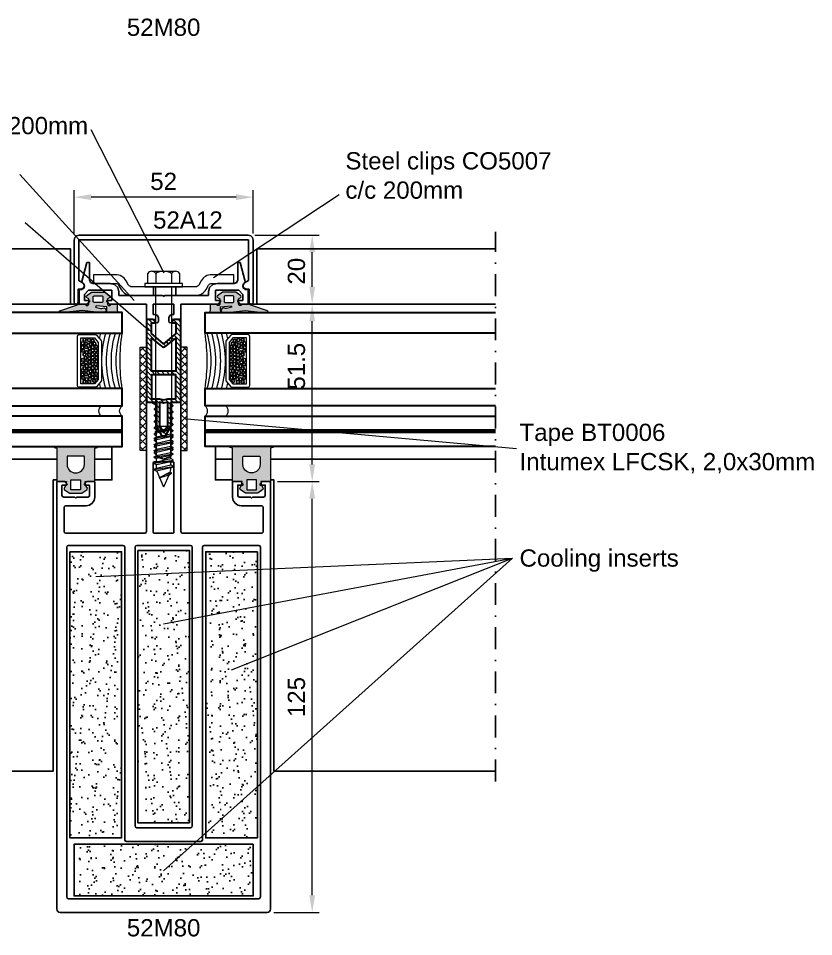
# Model space of a CAD drawing. Header units: millimetres. Extents: x 22319 to 27873, y 35287 to 39437.
# Drawn here: x 22523.6 to 22754.3, y 38827.7 to 39094 of the extents above; entities that cross this region are included whole.
import ezdxf
from ezdxf.enums import TextEntityAlignment as Align

# ---------------------------------------------------------------- set-up
doc = ezdxf.new("R2010")
doc.units = ezdxf.units.MM
doc.header["$LTSCALE"] = 0.5
for name, pattern in [('ACDINTGB', [9, 4, -1, 1, -1, 1, -1]), ('AM_DIN_F_W050', [6.25, 4.75, -1.5]), ('DASHDOT', [25.4, 12.7, -6.35, 0, -6.35])]:
    doc.linetypes.add(name, pattern=pattern)
for name, color, linetype in [('10', 2, 'Continuous'), ('PROFILE_PO', 2, 'Continuous'), ('S_GASKET_HATCH', 252, 'Continuous')]:
    doc.layers.add(name, color=color, linetype=linetype)
for name, color, linetype, lineweight in [('AM_0', 7, 'Continuous', 30), ('AM_1', 14, 'Continuous', 30), ('AM_3', 6, 'AM_DIN_F_W050', 25), ('AM_4', 3, 'Continuous', 25), ('AM_5', 3, 'Continuous', 18), ('AM_6', 2, 'Continuous', 20), ('AM_7', 4, 'DASHDOT', 25), ('AM_8', 1, 'Continuous', 25), ('GASKET', 1, 'Continuous', 20), ('PROFILE_X2', 2, 'ACDINTGB', 9), ('S_ACCESSORY', 7, 'Continuous', 9), ('S_GASKET', 7, 'Continuous', 9), ('S_SILICON', 7, 'Continuous', 9)]:
    doc.layers.add(name, color=color, linetype=linetype, lineweight=lineweight)
doc.styles.add('Border', font='ARIAL.TTF')
doc.styles.get("Standard").update_dxf_attribs({"font": 'ARIAL.TTF'})
doc.dimstyles.new('SBS_DIN$0', dxfattribs={"dimscale": 2, "dimtxt": 2.5, "dimasz": 2.5, "dimexe": 1, "dimexo": 1, "dimgap": 1, "dimtad": 1, "dimrnd": 0.5, "dimdsep": 46, "dimtxsty": 'Standard', "dimcen": 0, "dimclrd": 256, "dimclre": 256, "dimclrt": 2, "dimadec": 0, "dimazin": 2, "dimtp": 0.1, "dimtm": 0.1, "dimtfac": 0.71, "dimtofl": 0, "dimtmove": 0, "dimatfit": 3, "dimfxl": 0, "dimlwd": -1, "dimlwe": -1, "dimarcsym": 0})
pattern_1 = [(307.5, (-885.1022039818417, -1277.689450924772), (4.894132373293424, 0.1600031295984037), [0, -3.860799999999998, 0, -4.317999999999995, 0, -4.127499999999995]), (277.5, (-885.1022039818417, -1277.689450924772), (7.168251005683542, -4.495232831380028), [0, -2.0828, 0, -3.4798, 0, -1.3335]), (237.5, (-885.1022039818417, -1274.565250924774), (0.01437184678545546, -7.90992370241458), [0, -1.27, 0, -4.572, 0, -5.969]), (227.5, (-885.1022039818417, -1274.565250924774), (2.229293232572161, -7.635564524722972), [0, -0.6349999999999993, 0, -2.997199999999997, 0, -3.428999999999998])]

# ---------------------------------------------------------------- blocks, each defined once
blk = doc.blocks.new('52M80')
for p, q in [((-8.295000000001892, -84.90000000000146), (-8.295000000001892, -4)), ((-7.795000000001892, -3.5), (7.805000000000291, -3.5)), ((8.305000000000291, -4), (8.305000000000291, -84.90000000000146)), ((7.805000000000291, -85.40000000000146), (-7.795000000001892, -85.40000000000146))]:
    blk.add_line(p, q)
for points in [[(-2.099999999998545, 23.66068722057389), (-2.099999999998545, 24.67952364800294), (-2.597568437347945, 24.96679491924442, -0.655628729096261), (-2.556042778294795, 25.33126095119223), (-2.099999999998545, 25.47068722057884), (-2.099999999998545, 26.48952364800061), (-2.597568437344307, 26.77679491924209, -0.6556287291027632), (-2.556042778294795, 27.14126095119718), (-2.099999999998545, 27.28068722057651), (-2.099999999998545, 28.29952364799829), (-2.597568437347945, 28.58679491924704, -0.655628729096261), (-2.556042778294795, 28.95126095119485), (-2.099999999998545, 29.09068722057418), (-2.099999999998545, 30.10952364800323), (-2.597568437347945, 30.39679491924471, -0.655628729096261), (-2.556042778294795, 30.76126095119253), (-2.099999999998545, 30.90068722057913), (-2.099999999998545, 31.9195236480009), (-2.597568437344307, 32.20679491924238, -0.6556287290989612), (-2.556042778294795, 32.5712609511902), (-2.099999999998545, 32.7106872205768), (-2.099999999998545, 33.72952364799858), (-2.597568437347945, 34.01679491924733, -0.655628729096261), (-2.556042778294795, 34.38126095119515), (-2.099999999998545, 34.52068722057447), (-2.099999999998545, 35.53952364800352), (-2.597568437347945, 35.826794919245, -0.655628729096261), (-2.556042778294795, 36.19126095119282), (-2.099999999998545, 36.33068722057214), (-2.099999999998545, 37.13397459621774), (-3.599999999998545, 38), (-4.799999999999272, 38, 0.4142135623730949), (-5, 37.80000000000291), (-5, 0.5, -0.414213562373095), (-5.5, 0), (-28.40000000000146, 0, -0.414213562373095), (-28.90000000000146, 0.5), (-28.90000000000146, 7.5, -0.414213562373095), (-28.40000000000146, 8), (-22.5, 8, 0.414213562373095), (-20, 10.5), (-20, 14.79999919881811, 0.4142147356762239), (-20.20000080118189, 14.9999991988152), (-22.21716697046213, 14.99999111823854, 0.1989113262788697), (-22.3585875255194, 14.94141247447988), (-22.9414213562377, 14.35857864376158, 0.1989123673796581), (-23, 14.21715728752315), (-23, 14.20000000000437, 0.4142135623730951), (-22.79999999999927, 14), (-21.70000000000073, 14, -0.414213562373095), (-21.5, 13.80000000000291), (-21.5, 11, -0.414213562373095), (-22, 10.5), (-25.20000000000073, 10.5), (-25.5, 10.20000000000437), (-25.79999999999927, 10.5), (-29, 10.5, -0.414213562373095), (-29.5, 11), (-29.5, 13.80000000000291, -0.414213562373095), (-29.29999999999927, 14), (-28.20000000000073, 14.00000000000728, 0.414213562373095), (-28, 14.20000000000437), (-28, 14.21715728752315, 0.1989123673824275), (-28.0585786437623, 14.35857864376158), (-28.64142135623842, 14.94142135624134, 0.1989123673763152), (-28.78284271247321, 15), (-30.79999999999927, 15, 0.4142135623730949), (-31, 14.80000000000291), (-31, -109, 0.4142135623730951), (-30, -110), (30, -110, 0.414213562373095), (31, -109), (31, 15), (28.70000000000073, 15), (28, 14.30000000000291), (28, 14), (29.5, 14), (29.5, 11, -0.414213562373095), (29, 10.5), (25.79999999999927, 10.5), (25.5, 10.20000000000437), (25.20000000000073, 10.5), (22, 10.5, -0.414213562373095), (21.5, 11), (21.5, 14), (23, 14), (23, 14.30000000000291), (22.29999999999927, 15), (20, 15), (20, 10.5, 0.4142135623730951), (22.5, 8), (28.40000000000146, 8, -0.414213562373095), (28.90000000000146, 7.5), (28.90000000000146, 0.5, -0.414213562373095), (28.40000000000146, 0), (5.5, 0, -0.414213562373095), (5, 0.5), (5, 37.80000000000291, 0.414213562373095), (4.799999999999272, 38), (2.599999999998545, 38, 0.414213562373095), (2.099999999998545, 37.5), (2.099999999998545, 37.33068722057214), (2.556042778294795, 37.19126095119282, -0.655628729096261), (2.597568437347945, 36.826794919245), (2.099999999998545, 36.53952364800352), (2.099999999998545, 35.52068722057447), (2.556042778294795, 35.38126095119515, -0.655628729096261), (2.597568437347945, 35.01679491924733), (2.099999999998545, 34.72952364799858), (2.099999999998545, 33.7106872205768), (2.556042778294795, 33.5712609511902, -0.6556287290989614), (2.597568437344307, 33.20679491924238), (2.099999999998545, 32.9195236480009), (2.099999999998545, 31.90068722057913), (2.556042778294795, 31.76126095119253, -0.655628729096261), (2.597568437347945, 31.39679491924471), (2.099999999998545, 31.10952364800323), (2.099999999998545, 30.09068722057418), (2.556042778294795, 29.95126095119485, -0.6556287290962612), (2.597568437347945, 29.58679491924704), (2.099999999998545, 29.29952364799829), (2.099999999998545, 28.28068722057651), (2.556042778294795, 28.14126095118991, -0.6556287290989614), (2.597568437344307, 27.77679491924209), (2.099999999998545, 27.48952364800061), (2.099999999998545, 26.47068722057884), (2.556042778294795, 26.33126095119223, -0.655628729096261), (2.597568437347945, 25.96679491924442), (2.099999999998545, 25.67952364800294), (2.099999999998545, 24.66068722057389), (2.556042778294795, 24.52126095119456, -0.655628729096261), (2.597568437347945, 24.15679491924675), (2.099999999998545, 23.86952364799799), (2.099999999998545, 22.47439975342422, -0.315298788879363), (1.902606042996922, 22.19249196718738), (0, 21.5), (-1.902606042996922, 22.19249196718738, -0.315298788879363), (-2.099999999998545, 22.47439975342422), (-2.099999999998545, 22.86952364799799), (-2.597568437347945, 23.15679491924675, -0.655628729096261), (-2.556042778294795, 23.52126095119456)], [(-3, 20.40000000000146, -0.414213562373088), (-2.700000000000728, 20.70000000000437), (2.700000000000728, 20.70000000000437, -0.414213562373095), (3, 20.40000000000146), (3, 0.3000000000029104, -0.4142135623730813), (2.700000000000728, 0), (-2.700000000000728, 0, -0.414213562373095), (-3, 0.3000000000029104)], [(27.59999999999854, -106), (-27.59999999999854, -106, -0.414213562373095), (-28.09999999999854, -105.5), (-28.09999999999854, -4, -0.414213562373095), (-27.59999999999854, -3.5), (-11.79500000000189, -3.5, -0.414213562373095), (-11.29500000000189, -4), (-11.29500000000189, -88.90000000000146, 0.4142135623730951), (-10.79500000000189, -89.40000000000146), (10.80500000000029, -89.40000000000146, 0.414213562373095), (11.30500000000029, -88.90000000000146), (11.30500000000029, -4, -0.414213562373095), (11.80500000000029, -3.5), (27.59999999999854, -3.5, -0.414213562373095), (28.09999999999854, -4), (28.09999999999854, -105.5, -0.4142135623730284)]]:
    blk.add_lwpolyline(points, format="xyb", close=True)
for centre, radius, start, end in [((-7.795000000001892, -4), 0.4999999999999999, 90, 180), ((7.805000000000291, -4), 0.5, 0, 90), ((-7.795000000001892, -84.90000000000146), 0.4999999999999999, 180, 270), ((7.805000000000291, -84.90000000000146), 0.4999999999999999, 270, 0)]:
    blk.add_arc(centre, radius, start, end)
blk = doc.blocks.new('52M80_F')
at = {"layer": 'AM_8'}
h = blk.add_hatch(dxfattribs=at)
h.set_pattern_fill('AR-SAND', color=256, scale=0.1, angle=270, style=0)
h.set_pattern_definition(pattern_1)
h.paths.add_polyline_path([(-7.5, -4.94999999999709), (-7.5, -83.94999999999709), (7.5, -83.94999999999709), (7.5, -4.94999999999709)])
h = blk.add_hatch(dxfattribs=at)
h.set_pattern_fill('AR-SAND', color=256, scale=0.1, angle=270, style=0)
h.set_pattern_definition([(232.5, (885.1022039818417, -1277.539450924771), (-4.894132373293424, 0.1600031295984037), [0, -3.860799999999997, 0, -4.317999999999993, 0, -4.127499999999993]), (262.5, (885.1022039818417, -1277.539450924771), (-7.168251005683542, -4.495232831380028), [0, -2.0828, 0, -3.4798, 0, -1.3335]), (302.5, (885.1022039818417, -1274.415250924772), (-0.01437184678545546, -7.90992370241458), [0, -1.27, 0, -4.572, 0, -5.969]), (312.5, (885.1022039818417, -1274.415250924772), (-2.229293232572161, -7.635564524722972), [0, -0.6349999999999991, 0, -2.997199999999996, 0, -3.428999999999997])])
h.paths.add_polyline_path([(-27.20249999999942, -5.349999999998545), (-27.20249999999942, -88.34999999999854), (-12.20249999999942, -88.34999999999854), (-12.20249999999942, -5.349999999998545)])
h = blk.add_hatch(dxfattribs=at)
h.set_pattern_fill('AR-SAND', color=256, scale=0.1, angle=270, style=0)
h.set_pattern_definition([(307.5, (-885.1022039818417, -1277.539450924771), (4.894132373293424, 0.1600031295984037), [0, -3.860799999999997, 0, -4.317999999999993, 0, -4.127499999999993]), (277.5, (-885.1022039818417, -1277.539450924771), (7.168251005683542, -4.495232831380028), [0, -2.0828, 0, -3.4798, 0, -1.3335]), (237.5, (-885.1022039818417, -1274.415250924772), (0.01437184678545546, -7.90992370241458), [0, -1.27, 0, -4.572, 0, -5.969]), (227.5, (-885.1022039818417, -1274.415250924772), (2.229293232572161, -7.635564524722972), [0, -0.6349999999999991, 0, -2.997199999999996, 0, -3.428999999999997])])
h.paths.add_polyline_path([(27.20249999999942, -5.349999999998545), (27.20249999999942, -88.34999999999854), (12.20249999999942, -88.34999999999854), (12.20249999999942, -5.349999999998545)])
h = blk.add_hatch(dxfattribs=at)
h.set_pattern_fill('AR-SAND', color=256, scale=0.1, angle=270, style=0)
h.set_pattern_definition(pattern_1)
h.paths.add_polyline_path([(26.00249999999869, -90.19999999999709), (-26.00249999999869, -90.19999999999709), (-26.00249999999869, -105.1999999999971), (26.00249999999869, -105.1999999999971)])
at = {"layer": 'AM_4'}
for points in [[(-7.5, -4.94999999999709), (-7.5, -83.94999999999709), (7.5, -83.94999999999709), (7.5, -4.94999999999709)], [(-27.20249999999942, -5.349999999998545), (-27.20249999999942, -88.34999999999854), (-12.20249999999942, -88.34999999999854), (-12.20249999999942, -5.349999999998545)], [(27.20249999999942, -5.349999999998545), (27.20249999999942, -88.34999999999854), (12.20249999999942, -88.34999999999854), (12.20249999999942, -5.349999999998545)], [(26.00249999999869, -90.19999999999709), (-26.00249999999869, -90.19999999999709), (-26.00249999999869, -105.1999999999971), (26.00249999999869, -105.1999999999971)]]:
    blk.add_lwpolyline(points, close=True, dxfattribs=at)
blk.add_blockref('52M80', (0, 0))
blk = doc.blocks.new('*D429')
at = {"layer": 'AM_5'}
for p, q in [((22598.76015052533, 38959.67763338985), (22610.85563683604, 38959.67763338985)), ((22608.85563683604, 38839.67763338985), (22608.85563683604, 38954.67763338985)), ((22597.76015052533, 38834.67763338985), (22610.85563683604, 38834.67763338985))]:
    blk.add_line(p, q, dxfattribs=at)
for points in [[(22608.0223035027, 38954.67763338985), (22609.68897016937, 38954.67763338985), (22608.85563683604, 38959.67763338985)], [(22608.0223035027, 38839.67763338985), (22609.68897016937, 38839.67763338985), (22608.85563683604, 38834.67763338985)]]:
    blk.add_solid(points, dxfattribs=at)
at = {"layer": 'Defpoints', "color": 0}
for p in [(22596.76015052533, 38959.67763338985), (22608.85563683604, 38959.67763338985), (22595.76015052533, 38834.67763338985)]:
    blk.add_point(p, dxfattribs=at)
at = {"layer": 'AM_5', "color": 2, "insert": (22604.30277189743, 38897.17763338985), "char_height": 5, "attachment_point": 5, "rotation": 90}
blk.add_mtext('125', dxfattribs=at)
blk = doc.blocks.new('*D430')
at = {"layer": 'AM_5'}
for p, q in [((22539.76015652533, 39031.67766607388), (22539.76015652533, 39044.17619404028)), ((22591.76015652533, 39031.67766607388), (22591.76015652533, 39044.17619404028)), ((22586.76015652533, 39042.17619404028), (22544.76015652533, 39042.17619404028))]:
    blk.add_line(p, q, dxfattribs=at)
for points in [[(22544.76015652533, 39043.00952737362), (22544.76015652533, 39041.34286070694), (22539.76015652533, 39042.17619404028)], [(22586.76015652533, 39043.00952737362), (22586.76015652533, 39041.34286070694), (22591.76015652533, 39042.17619404028)]]:
    blk.add_solid(points, dxfattribs=at)
at = {"layer": 'Defpoints', "color": 0}
for p in [(22539.76015652533, 39042.17619404028), (22539.76015652533, 39029.67766607388), (22591.76015652533, 39029.67766607388)]:
    blk.add_point(p, dxfattribs=at)
at = {"layer": 'AM_5', "color": 2, "insert": (22565.76015652533, 39046.72905897889), "char_height": 5, "attachment_point": 5}
blk.add_mtext('52', dxfattribs=at)
blk = doc.blocks.new('*D431')
at = {"layer": 'AM_5'}
for p, q in [((22592.26015652533, 39031.17766607388), (22610.85563683604, 39031.17766607388)), ((22608.85563683604, 39016.17766607388), (22608.85563683604, 39026.17766607388)), ((22593.26015652533, 39011.17766607388), (22610.85563683604, 39011.17766607388))]:
    blk.add_line(p, q, dxfattribs=at)
for points in [[(22608.02230350271, 39026.17766607388), (22609.68897016937, 39026.17766607388), (22608.85563683604, 39031.17766607388)], [(22608.02230350271, 39016.17766607388), (22609.68897016937, 39016.17766607388), (22608.85563683604, 39011.17766607388)]]:
    blk.add_solid(points, dxfattribs=at)
at = {"layer": 'Defpoints', "color": 0}
for p in [(22590.26015652533, 39031.17766607388), (22608.85563683604, 39031.17766607388), (22591.26015652533, 39011.17766607388)]:
    blk.add_point(p, dxfattribs=at)
at = {"layer": 'AM_5', "color": 2, "insert": (22604.30277189743, 39020.69837198837), "char_height": 5, "attachment_point": 5, "rotation": 90}
blk.add_mtext('20', dxfattribs=at)
blk = doc.blocks.new('pv002')
at = {"layer": 'AM_8'}
h = blk.add_hatch(dxfattribs=at)
h.set_pattern_fill('USER', color=256, angle=45, pattern_type=0)
h.set_pattern_definition([(45, (-1649.052311359614, -464.2889585145235), (-0.7071067811865475, 0.7071067811865476), [])])
edge = h.paths.add_edge_path()
edge.add_line((0, 0), (-2.899999999999636, 0))
edge.add_line((-2.899999999999636, 3.550000000000182), (-2.899999999999636, 0))
edge.add_line((-2.700000000000728, 3.603589838486187), (-2.900000000001455, 3.550000000000182))
edge.add_line((-2.700000000000728, 3.603589838486187), (-2.700000000000728, 3.996410161513722))
edge.add_line((-2.700000000000728, 3.996410161513722), (-2.900000000001455, 4.050000000000182))
edge.add_line((-2.899999999999636, 5.349999999999909), (-2.899999999999636, 4.049999999999727))
edge.add_line((-2.700000000000728, 5.403589838486369), (-2.900000000001455, 5.349999999999909))
edge.add_line((-2.700000000000728, 5.403589838486369), (-2.700000000000728, 5.796410161513904))
edge.add_line((-2.899999999999636, 5.849999999999909), (-2.699999999998909, 5.79641016151345))
edge.add_line((-2.899999999999636, 5.849999999999909), (-2.899999999999636, 7.062741470229412))
edge.add_line((-4.393782217350235, 9.650048166123725), (-2.899999999999636, 7.062741470228957))
edge.add_arc((-5, 9.300048166123815), 0.7000000000000146, 390.000000000001, 450)
edge.add_arc((-5, 9.300048166123815), 0.7000000000000135, 450, 509.999999999997)
edge.add_line((-7.100000000000364, 7.062741470228957), (-5.606217782649765, 9.650048166123725))
edge.add_line((-7.100000000000364, 5.849999999999909), (-7.100000000000364, 7.062741470228957))
edge.add_line((-7.299999999999272, 5.79641016151345), (-7.099999999998545, 5.849999999999909))
edge.add_line((-7.299999999999272, 5.79641016151345), (-7.299999999999272, 5.403589838485914))
edge.add_line((-7.100000000000364, 5.349999999999909), (-7.299999999999272, 5.403589838486369))
edge.add_line((-7.100000000000364, 4.050000000000182), (-7.100000000000364, 5.349999999999909))
edge.add_line((-7.299999999999272, 3.996410161513722), (-7.099999999998545, 4.050000000000182))
edge.add_line((-7.299999999999272, 3.996410161513722), (-7.299999999999272, 3.603589838486187))
edge.add_line((-7.100000000000364, 3.550000000000182), (-7.299999999999272, 3.603589838486187))
edge.add_line((-7.100000000000364, 3.550000000000182), (-7.100000000000364, 0))
edge.add_line((-10, 0), (-7.100000000000364, 0))
edge.add_line((-10, 0), (-10, -24))
edge.add_line((-10, -24), (-8.075735931288364, -24))
edge.add_line((-8.075735931288364, -24), (-7.587867965645273, -23.512132034356))
edge.add_arc((-7.799999999999272, -23.30000000000018), 0.2999999999999711, 314.999999999958, 356.718851247591)
edge.add_arc((-7.799999999999272, -23.30000000000018), 0.3000000000001083, 356.718851247591, 450)
edge.add_line((-8.5, -23), (-7.799999999999272, -23))
edge.add_line((-8.5, -19.93684870912102), (-8.5, -23.00000000000045))
edge.add_line((-8.5, -19.93684870912102), (-5, -17.00000000000045))
edge.add_line((-5, -17), (-1.5, -19.93684870912011))
edge.add_line((-1.5, -19.93684870912057), (-1.5, -23.00000000000045))
edge.add_line((-2.200000000000728, -23), (-1.5, -23))
edge.add_arc((-2.200000000000728, -23.30000000000018), 0.2999999999999012, 450, 536.147953645932)
edge.add_arc((-2.200000000000728, -23.30000000000018), 0.3000000000000871, 536.147953645932, 585.0000000000271)
edge.add_line((-2.412132034356546, -23.512132034356), (-2.024264068712, -24))
edge.add_line((-2.024264068712, -24), (0, -24))
edge.add_line((0, 0), (0, -24))
edge = h.paths.add_edge_path(flags=16)
edge.add_arc((-5, -17), 0.9999999999999966, 410.000000000002, 489.9999999999891)
edge.add_line((-8.5, -18.63144141978864), (-5.642787609685911, -16.23395555688103))
edge.add_line((-8.5, -9), (-8.5, -18.63144141978819))
edge.add_line((-1.5, -9), (-8.5, -9))
edge.add_line((-1.5, -9), (-1.5, -18.63144141978819))
edge.add_line((-4.357212390314089, -16.23395555688103), (-1.5, -18.63144141978819))
edge.add_arc((-5, 8.500048166123634), 0.2000000000001071, 389.99999999998, 509.999999999987)
edge.add_line((-6.200000000000728, 6.821587197041026), (-5.173205080758635, 8.600048166123543))
edge.add_line((-6.200000000000728, 6.821587197041026), (-6.200000000000728, -0.06825143763126107))
edge.add_line((-6.200000000000728, -0.06825143763126107), (-5, 0.2532875932861316))
edge.add_line((-5, 0.2532875932865863), (-3.799999999999272, -0.06825143763080632))
edge.add_line((-3.799999999999272, 6.821587197041481), (-3.799999999999272, -0.06825143763080632))
edge.add_line((-4.826794919243184, 8.600048166123543), (-3.800000000001091, 6.821587197041481))
edge.add_line((-5, -0.6784609690830621), (-3.799999999999272, -1.000000000000455))
edge.add_line((-3.799999999999272, -1), (-1.5, -1))
edge.add_line((-1.5, -1), (-1.5, -8))
edge.add_line((-1.5, -8), (-8.5, -8))
edge.add_line((-8.5, -1), (-8.5, -8))
edge.add_line((-6.200000000000728, -1), (-8.500000000001819, -1))
edge.add_line((-6.200000000000728, -1), (-5.000000000001819, -0.6784609690826073))
at = {"layer": 'AM_1', "flags": 128}
for points in [[(-2.499322256418964, -23.27984592317898, -0.3946564050717572), (-2.200000000000728, -23), (-1.5, -23), (-1.5, -19.93684870912011), (-5, -17), (-8.5, -19.93684870912148), (-8.5, -23), (-7.799999999999272, -23, -0.4310878545440041), (-7.500491789374792, -23.31717066592455, -0.1840704505669093), (-7.587867965643454, -23.512132034356), (-8.075735931288364, -24), (-10, -24), (-10, 0), (-7.100000000000364, 0), (-7.100000000000364, 3.549999999999727), (-7.299999999999272, 3.603589838485732), (-7.299999999999272, 3.996410161513722), (-7.100000000000364, 4.049999999999727), (-7.100000000000364, 5.349999999999909), (-7.299999999999272, 5.403589838485914), (-7.299999999999272, 5.796410161513904), (-7.100000000000364, 5.849999999999909), (-7.100000000000364, 7.062741470228957), (-5.606217782649765, 9.650048166123725, -0.2679491924311086), (-5, 10.00004816612363, -0.267949192431118), (-4.393782217350235, 9.650048166123725), (-2.899999999999636, 7.062741470228957), (-2.899999999999636, 5.849999999999909), (-2.700000000000728, 5.796410161513904), (-2.700000000000728, 5.403589838485914), (-2.899999999999636, 5.349999999999909), (-2.899999999999636, 4.049999999999727), (-2.700000000000728, 3.996410161513722), (-2.700000000000728, 3.603589838485732), (-2.899999999999636, 3.549999999999727), (-2.899999999999636, 0), (0, 0), (0, -24), (-2.024264068712, -24), (-2.412132034356546, -23.512132034356, -0.2164453754112569)], [(-5.173205080756816, 8.600048166123997, -0.5773502691896664), (-4.826794919243184, 8.600048166123997), (-3.799999999999272, 6.821587197041936), (-3.799999999999272, -0.06825143763126107), (-5, 0.2532875932865863), (-6.200000000000728, -0.06825143763126107), (-6.200000000000728, 6.821587197040571)], [(-4.357212390314089, -16.23395555688103), (-1.5, -18.63144141978819), (-1.5, -9), (-8.5, -9), (-8.5, -18.63144141978819), (-5.64278760968773, -16.23395555688103, -0.3639702342661382)]]:
    blk.add_lwpolyline(points, format="xyb", close=True, dxfattribs=at)
blk.add_lwpolyline([(-3.799999999999272, -1), (-1.5, -1), (-1.5, -8), (-8.5, -8), (-8.5, -1), (-6.200000000000728, -1), (-5, -0.6784609690830621)], close=True, dxfattribs=at)
blk = doc.blocks.new('*D432')
at = {"layer": 'AM_5'}
for p, q in [((22592.26015452533, 39011.17764107388), (22610.85563683604, 39011.17764107388)), ((22608.85563683604, 38964.67763338985), (22608.85563683604, 39006.17764107388)), ((22598.76015052533, 38959.67763338985), (22610.85563683604, 38959.67763338985))]:
    blk.add_line(p, q, dxfattribs=at)
for points in [[(22608.02230350271, 39006.17764107388), (22609.68897016937, 39006.17764107388), (22608.85563683604, 39011.17764107388)], [(22608.02230350271, 38964.67763338985), (22609.68897016937, 38964.67763338985), (22608.85563683604, 38959.67763338985)]]:
    blk.add_solid(points, dxfattribs=at)
at = {"layer": 'Defpoints', "color": 0}
for p in [(22590.26015452533, 39011.17764107388), (22608.85563683604, 39011.17764107388), (22596.76015052533, 38959.67763338985)]:
    blk.add_point(p, dxfattribs=at)
at = {"layer": 'AM_5', "color": 2, "insert": (22604.30277189743, 38993.12260556719), "char_height": 5, "attachment_point": 5, "rotation": 90}
blk.add_mtext('51.5', dxfattribs=at)
blk = doc.blocks.new('52P03__63')
at = {"layer": '10', "color": 7, "linetype": 'Continuous'}
for p, q in [((248.7036157277523, 412.9494486412894), (248.3500617277524, 412.8029946412893)), ((249.0571697277524, 412.8029946412893), (248.7036157277523, 412.9494486412894)), ((252.7036157277523, 412.9494486412894), (252.3500617277524, 412.8029946412893)), ((253.0571697277524, 412.8029946412893), (252.7036157277523, 412.9494486412894)), ((248.2036157277523, 411.9494486412894), (245.7036157277523, 411.9494486412894)), ((245.7036157277523, 411.9494486412894), (245.7036157277523, 407.4494486412894)), ((247.7036157277523, 407.4494486412894), (247.7036157277523, 410.4494486412894)), ((247.7036157277523, 410.4494486412894), (248.2036157277523, 410.4494486412894)), ((248.3500617277524, 412.8029946412893), (248.2036157277523, 412.4494486412894)), ((248.2036157277523, 412.4494486412894), (248.2036157277523, 411.9494486412894)), ((248.2036157277523, 410.4494486412894), (248.9107237277524, 410.7423566412894)), ((248.9107237277524, 410.7423566412894), (249.2036157277523, 411.4494486412894)), ((249.2036157277523, 412.4494486412894), (249.0571697277524, 412.8029946412893)), ((249.2036157277523, 411.4494486412894), (249.2036157277523, 412.4494486412894)), ((252.3500617277524, 412.8029946412893), (252.2036157277523, 412.4494486412894)), ((252.2036157277523, 412.4494486412894), (252.2036157277523, 411.4494486412894)), ((252.2036157277523, 411.4494486412894), (252.4965077277524, 410.7423566412894)), ((252.4965077277524, 410.7423566412894), (253.2036157277523, 410.4494486412894)), ((253.2036157277523, 412.4494486412894), (253.0571697277524, 412.8029946412893)), ((253.2036157277523, 411.9494486412894), (253.2036157277523, 412.4494486412894)), ((255.7036157277523, 411.9494486412894), (253.2036157277523, 411.9494486412894)), ((253.2036157277523, 410.4494486412894), (253.7036157277523, 410.4494486412894)), ((253.7036157277523, 410.4494486412894), (253.7036157277523, 407.4494486412894)), ((255.7036157277523, 407.4494486412894), (255.7036157277523, 411.9494486412894)), ((226.2036117277523, 407.4494486412894), (226.2036117277523, 403.2494666412894)), ((228.5036107277523, 407.4494486412894), (226.2036117277523, 407.4494486412894)), ((227.7036117277523, 404.6494606412894), (227.7036117277523, 406.4494486412894)), ((227.7036117277523, 406.4494486412894), (229.2036117277523, 406.4494486412894)), ((229.2036117277523, 406.7494666412894), (228.5036107277523, 407.4494486412894)), ((229.2036117277523, 406.4494486412894), (229.2036117277523, 406.7494666412894)), ((234.9036127277524, 407.4494486412894), (234.2036157277523, 406.7494666412894)), ((234.2036157277523, 406.7494666412894), (234.2036157277523, 406.4494486412894)), ((234.2036157277523, 406.4494486412894), (235.7036157277523, 406.4494486412894)), ((245.7036157277523, 407.4494486412894), (234.9036127277524, 407.4494486412894)), ((235.7036157277523, 406.4494486412894), (235.7036157277523, 403.4494486412894)), ((237.7036157277523, 403.9494486412894), (237.7036157277523, 404.9494486412894)), ((237.7036157277523, 404.9494486412894), (250.4036127277524, 404.9494486412894)), ((253.7036157277523, 407.4494486412894), (247.7036157277523, 407.4494486412894)), ((250.4036127277524, 404.9494486412894), (250.7036157277523, 405.2494666412894)), ((250.7036157277523, 405.2494666412894), (251.0036107277523, 404.9494486412894)), ((251.0036107277523, 404.9494486412894), (263.7036157277524, 404.9494486412894)), ((266.5036107277524, 407.4494486412894), (255.7036157277523, 407.4494486412894)), ((263.7036157277524, 404.9494486412894), (263.7036157277524, 403.9494486412894)), ((265.7036157277524, 403.4494486412894), (265.7036157277524, 406.4494486412894)), ((265.7036157277524, 406.4494486412894), (267.2036157277524, 406.4494486412894)), ((267.2036157277524, 406.7494666412894), (266.5036107277524, 407.4494486412894)), ((267.2036157277524, 406.4494486412894), (267.2036157277524, 406.7494666412894)), ((272.9036127277524, 407.4494486412894), (272.2036157277524, 406.7494666412894)), ((272.2036157277524, 406.7494666412894), (272.2036157277524, 406.4494486412894)), ((272.2036157277524, 406.4494486412894), (273.7036157277524, 406.4494486412894)), ((275.2036157277524, 407.4494486412894), (272.9036127277524, 407.4494486412894)), ((273.7036157277524, 406.4494486412894), (273.7036157277524, 404.6494606412894)), ((275.2036157277524, 403.2494666412894), (275.2036157277524, 407.4494486412894)), ((226.2036117277523, 403.2494666412894), (226.9831947277523, 403.2494666412894)), ((226.9831947277523, 403.2494666412894), (227.5074797277524, 402.8069316412894)), ((227.5074797277524, 402.8069316412894), (227.7036117277523, 402.1494606412894)), ((228.9036127277524, 403.4494486412894), (227.7036117277523, 404.6494606412894)), ((235.7036157277523, 403.4494486412894), (228.9036127277524, 403.4494486412894)), ((236.4536157277523, 401.7843786412894), (237.3686777277524, 402.6994486412894)), ((237.3686777277524, 402.6994486412894), (237.7036157277523, 403.9494486412894)), ((263.7036157277524, 403.9494486412894), (264.0385537277523, 402.6994486412894)), ((264.0385537277523, 402.6994486412894), (264.9536157277524, 401.7843786412894)), ((272.5036107277524, 403.4494486412894), (265.7036157277524, 403.4494486412894)), ((273.7036157277524, 404.6494606412894), (272.5036107277524, 403.4494486412894)), ((273.7036157277524, 402.1494606412894), (273.8997447277524, 402.8069316412894)), ((273.8997447277524, 402.8069316412894), (274.4240287277524, 403.2494666412894)), ((274.4240287277524, 403.2494666412894), (275.2036157277524, 403.2494666412894)), ((227.0888967277523, 401.0943456412894), (227.0036107277523, 400.9305276412894)), ((227.0036107277523, 400.9305276412894), (227.0104277277524, 400.8787696412894)), ((227.0104277277524, 400.8787696412894), (228.4652007277524, 395.4494486412894)), ((227.1919047277523, 401.1664896412894), (227.0888967277523, 401.0943456412894)), ((227.5680257277523, 401.5953536412894), (227.1919047277523, 401.1664896412894)), ((227.7036117277523, 402.1494606412894), (227.5680257277523, 401.5953536412894)), ((229.2036117277523, 400.4494486412894), (229.4965047277523, 401.1565406412894)), ((229.2036117277523, 395.4494486412894), (229.2036117277523, 400.4494486412894)), ((229.4965047277523, 401.1565406412894), (230.2036117277523, 401.4494486412894)), ((230.2036117277523, 401.4494486412894), (235.2036157277523, 401.4494486412894)), ((235.2036157277523, 401.4494486412894), (236.4536157277523, 401.7843786412894)), ((264.9536157277524, 401.7843786412894), (266.2036157277524, 401.4494486412894)), ((266.2036157277524, 401.4494486412894), (271.2036157277524, 401.4494486412894)), ((271.2036157277524, 401.4494486412894), (271.9107237277524, 401.1565406412894)), ((271.9107237277524, 401.1565406412894), (272.2036157277524, 400.4494486412894)), ((272.2036157277524, 400.4494486412894), (272.2036157277524, 395.4494486412894)), ((272.9420267277524, 395.4494486412894), (274.3967997277524, 400.8787396412894)), ((273.8391977277524, 401.5953536412894), (273.7036157277524, 402.1494606412894)), ((274.2153187277523, 401.1664586412894), (273.8391977277524, 401.5953536412894)), ((274.3183317277523, 401.0943456412894), (274.2153187277523, 401.1664586412894)), ((274.4036127277524, 400.9305276412894), (274.3183317277523, 401.0943456412894)), ((274.3967997277524, 400.8787396412894), (274.4036127277524, 400.9305276412894)), ((228.4652007277524, 395.4494486412894), (229.2036117277523, 395.4494486412894)), ((272.2036157277524, 395.4494486412894), (272.9420267277524, 395.4494486412894))]:
    blk.add_line(p, q, dxfattribs=at)
blk = doc.blocks.new('SCM647')
for p, q in [((-1, 5.5), (-1, -5.5)), ((0, 5.5), (-1, 5.5)), ((0, -5.5), (0, 5.5)), ((-4.5, -3.464101615136315), (-4.5, 3.464101615136315)), ((-3.881197846483701, 4.618802153519937), (-1, 4.618802153519937)), ((42.9852776749758, 2.75), (42.61000000000058, 2.099999999998545)), ((43.13527767497362, 2.75), (42.9852776749758, 2.75)), ((43.13527767497362, 2.75), (44.04027767497246, -2.75)), ((43.51055534994885, 2.099999999998545), (43.13527767497362, 2.75)), ((44.79527767497348, 2.75), (44.42000000000189, 2.099999999998545)), ((44.94527767497493, 2.75), (44.79527767497348, 2.75)), ((45.32055534994652, 2.099999999998545), (44.94527767497493, 2.75)), ((44.94527767497493, 2.75), (45.85027767497377, -2.75)), ((46.60527767497479, 2.75), (46.22999999999956, 2.099999999998545)), ((46.75527767497624, 2.75), (46.60527767497479, 2.75)), ((46.75527767497624, 2.75), (47.66027767497508, -2.75)), ((47.13055534994783, 2.099999999998545), (46.75527767497624, 2.75)), ((48.41527767497246, 2.75), (48.04000000000087, 2.099999999998545)), ((48.56527767497391, 2.75), (48.41527767497246, 2.75)), ((48.56527767497391, 2.75), (49.47027767497275, -2.75)), ((48.94055534994914, 2.099999999998545), (48.56527767497391, 2.75)), ((50.22527767497377, 2.75), (49.85000000000218, 2.099999999998545)), ((50.37527767497522, 2.75), (50.22527767497377, 2.75)), ((50.37527767497522, 2.75), (51.28027767497406, -2.75)), ((50.75055534994681, 2.099999999998545), (50.37527767497522, 2.75)), ((52.03527767497508, 2.75), (51.65999999999985, 2.099999999998545)), ((52.18527767497653, 2.75), (52.03527767497508, 2.75)), ((52.18527767497653, 2.75), (53.09027767497537, -2.75)), ((52.56055534994812, 2.099999999998545), (52.18527767497653, 2.75)), ((-3.881197846483701, 2.309401076759968), (-1, 2.309401076759968)), ((0, 2.25), (40.5, 2.25)), ((40.5, 2.25), (40.5, -2.25)), ((40.92073225483546, 2.099999999998545), (40.5, 2.099999999998545)), ((41.18379555453794, 2.224722897306492), (40.92073225483546, 2.099999999998545)), ((41.70500000000175, -2.099999999998545), (40.92073225483546, 2.099999999998545)), ((41.33379555453575, 2.224722897306492), (41.18379555453794, 2.224722897306492)), ((41.33379555453575, 2.224722897306492), (42.16558188957424, -2.383293312748719)), ((41.58856937969176, 2.099999999998545), (41.33379555453575, 2.224722897306492)), ((42.61000000000058, 2.099999999998545), (41.58856937969176, 2.099999999998545)), ((41.58856937969176, 2.099999999998545), (42.48102257227947, -2.099999999998545)), ((43.51500000000306, -2.099999999998545), (42.61000000000058, 2.099999999998545)), ((43.51055534994885, 2.099999999998545), (44.41555534994768, -2.099999999998545)), ((44.42000000000189, 2.099999999998545), (43.51055534994885, 2.099999999998545)), ((45.32500000000073, -2.099999999998545), (44.42000000000189, 2.099999999998545)), ((45.32055534994652, 2.099999999998545), (46.22555534994899, -2.099999999998545)), ((46.22999999999956, 2.099999999998545), (45.32055534994652, 2.099999999998545)), ((47.13500000000204, -2.099999999998545), (46.22999999999956, 2.099999999998545)), ((47.13055534994783, 2.099999999998545), (48.03555534994666, -2.099999999998545)), ((48.04000000000087, 2.099999999998545), (47.13055534994783, 2.099999999998545)), ((48.94500000000335, -2.099999999998545), (48.04000000000087, 2.099999999998545)), ((48.94055534994914, 2.099999999998545), (49.84555534994797, -2.099999999998545)), ((49.85000000000218, 2.099999999998545), (48.94055534994914, 2.099999999998545)), ((50.75500000000102, -2.099999999998545), (49.85000000000218, 2.099999999998545)), ((50.75055534994681, 2.099999999998545), (51.65555534994564, -2.099999999998545)), ((51.65999999999985, 2.099999999998545), (50.75055534994681, 2.099999999998545)), ((52.56500000000233, -2.099999999998545), (51.65999999999985, 2.099999999998545)), ((52.56055534994812, 2.099999999998545), (53.46555534994695, -2.099999999998545)), ((53.01527767497464, 2.099999999998545), (52.56055534994812, 2.099999999998545)), ((53.753568144366, 1.844405467178149), (53.02259639479962, 2.099995043077797)), ((53.97758199201417, 2.232421289227204), (53.753568144366, 1.844405467178149)), ((53.753568144366, 1.844405467178149), (55.40786726290753, -1.265970484004356)), ((54.12757615432201, 2.232421289227204), (53.97758199201417, 2.232421289227204)), ((54.50285718506711, 1.582391203970474), (54.12757615432201, 2.232421289227204)), ((54.12757615432201, 2.232421289227204), (54.53121655924406, 0.382285509716894)), ((57.86601312889979, 0.1887989528404432), (54.50285718506711, 1.582391203970474)), ((55.40786726290753, -1.265970484004356), (54.50285718506711, 1.582391203970474)), ((58, 0), (57.86601312889979, 0.1887989528404432)), ((57.86601312889979, -0.1887989528404432), (58, 0)), ((-3.881197846483701, -2.309401076759968), (-1, -2.309401076759968)), ((40.5, -2.25), (0, -2.25)), ((41.70500000000175, -2.099999999998545), (40.5, -2.099999999998545)), ((42.01558188957642, -2.383293312748719), (41.70500000000175, -2.099999999998545)), ((42.16558188957424, -2.383293312748719), (42.01558188957642, -2.383293312748719)), ((42.16558188957424, -2.383293312748719), (42.48102257227947, -2.099999999998545)), ((43.51500000000306, -2.099999999998545), (42.48102257227947, -2.099999999998545)), ((43.89027767497464, -2.75), (43.51500000000306, -2.099999999998545)), ((44.04027767497246, -2.75), (44.41555534994768, -2.099999999998545)), ((45.32500000000073, -2.099999999998545), (44.41555534994768, -2.099999999998545)), ((45.70027767497595, -2.75), (45.32500000000073, -2.099999999998545)), ((45.85027767497377, -2.75), (46.22555534994899, -2.099999999998545)), ((47.13500000000204, -2.099999999998545), (46.22555534994899, -2.099999999998545)), ((47.51027767497362, -2.75), (47.13500000000204, -2.099999999998545)), ((47.66027767497508, -2.75), (48.03555534994666, -2.099999999998545)), ((48.94500000000335, -2.099999999998545), (48.03555534994666, -2.099999999998545)), ((49.32027767497493, -2.75), (48.94500000000335, -2.099999999998545)), ((49.47027767497275, -2.75), (49.84555534994797, -2.099999999998545)), ((50.75500000000102, -2.099999999998545), (49.84555534994797, -2.099999999998545)), ((51.13027767497624, -2.75), (50.75500000000102, -2.099999999998545)), ((51.28027767497406, -2.75), (51.65555534994564, -2.099999999998545)), ((52.56500000000233, -2.099999999998545), (51.65555534994564, -2.099999999998545)), ((52.94027767497391, -2.75), (52.56500000000233, -2.099999999998545)), ((53.09027767497537, -2.75), (53.46555534994695, -2.099999999998545)), ((53.43576216527799, -1.961733286618255), (57.86601312889979, -0.1887989528404432)), ((-1, -4.618802153512661), (-3.881197846483701, -4.618802153512661)), ((44.04027767497246, -2.75), (43.89027767497464, -2.75)), ((45.85027767497377, -2.75), (45.70027767497595, -2.75)), ((47.66027767497508, -2.75), (47.51027767497362, -2.75)), ((49.47027767497275, -2.75), (49.32027767497493, -2.75)), ((51.28027767497406, -2.75), (51.13027767497624, -2.75)), ((53.09027767497537, -2.75), (52.94027767497391, -2.75)), ((-1, -5.5), (0, -5.5))]:
    blk.add_line(p, q)
for centre, radius, start, end in [((-3.113248654051858, 3.464101615136315), 1.386751345948164, 123.6264291359792, 236.3735708640208), ((0.1188021535162989, 0), 4.618802153516999, 150.0000000000418, 209.9999999999582), ((-3.113248654051858, -3.464101615136315), 1.386751345948235, 123.6264291359792, 236.3735708640208)]:
    blk.add_arc(centre, radius, start, end)
blk = doc.blocks.new('Glass 6-16-Contraflam Lite 44.2')
at = {"layer": 'AM_0'}
for points in [[(84.25505423948198, 32.80004999999801), (0, 32.80004999999801), (0, 38.80004999999801), (84.25505423948198, 38.80004999999801)], [(84.25505423948198, 11.79995000000054), (0, 11.79995000000054), (0, 16.79995000000054), (84.25505423948198, 16.79995000000054)], [(84.25505423948198, 0), (0, 0), (0, 8.799950000000536), (84.25505423948198, 8.799950000000536)]]:
    blk.add_lwpolyline(points, dxfattribs=at)
at = {"layer": 'AM_8'}
for p, q in [((0, 4.799950000000536), (84.25505423948198, 4.799950000000536)), ((0, 4.39994999999908), (84.25505423948198, 4.39994999999908)), ((0, 3.999949999997625), (84.25505423948198, 3.999949999997625))]:
    blk.add_line(p, q, dxfattribs=at)
for centre in [(7.59710336507851, 28.90487125205982), (8.076184905392438, 29.78277766164683), (8.60768384788389, 30.62921253328386), (9.224985828066565, 29.65810423784569), (9.669370896248438, 30.86891733977245), (10.49909698517513, 29.764212863789), (10.95919309370947, 30.92906579800911), (11.47172377716197, 29.89243401171552), (7.542068813399965, 26.68008906635805), (7.667736545947264, 27.81888430726394), (8.580169273471256, 27.87133151430317), (8.580845816348301, 28.8449804709453), (8.602940010037855, 26.69652155687072), (9.37454009346402, 27.42307707200234), (9.472730572582805, 28.4201683947249), (9.578958496669657, 26.49944619029702), (10.30945030379371, 27.31479713025328), (10.51461893726082, 28.80865435733722), (10.95919309370947, 26.63664327849983), (11.34850541424021, 27.74814522330416), (11.5373853452511, 28.75329869052075), (7.542068813399965, 25.71426759698079), (7.542068813399965, 24.71347478454118), (7.667736545947264, 23.83686238488735), (8.580169273471256, 23.88930959192658), (8.602940010037855, 25.73070008749346), (8.602940010037855, 24.72990727505385), (9.578958496669657, 25.53362472091976), (9.578958496669657, 24.53283190848015), (10.51984677458677, 24.38913014449645), (10.6255153174061, 25.67082180912257), (11.34850541424021, 23.7661233009203), (11.43352744146978, 25.05616419453872), (7.542068813399965, 22.73145286216459), (7.59710336507851, 21.03496602813539), (8.076184905392438, 21.91287243771512), (8.580845816348301, 20.97507524702087), (8.602940010037855, 22.74788535267726), (9.224985828066565, 21.78819901391398), (9.37454009346402, 23.44105514962575), (9.578958496669657, 22.55080998609628), (10.30945030379371, 23.33277520787669), (10.49909698517513, 21.89430763985729), (10.51461893726082, 20.93874913341278), (10.95919309370947, 22.68800707429909), (11.47172377716197, 22.02252878778381), (11.5373853452511, 20.88339346659632), (7.667736545947264, 19.94897908333951), (8.157827586015628, 18.99362284989911), (8.580169273471256, 20.00142629037146), (9.37454009346402, 19.55317184807791), (9.472730572582805, 20.55026317079319), (9.578958496669657, 18.66292668454844), (10.30945030379371, 19.44489190632157), (10.95919309370947, 18.71104324021871), (11.34850541424021, 19.87823999937245)]:
    blk.add_circle(centre, 0.4393685602240112, dxfattribs=at)
at = {"layer": 'PROFILE_X2', "linetype": 'Continuous'}
blk.add_lwpolyline([(12.5, 17.15002599999571, 0.414213562373095), (13, 17.65002599999571), (13, 31.95004400000471, 0.414213562373095), (12.5, 32.45004400000471), (7.832599418146856, 32.45004400000471, 0.2212339828140486), (7.450142336630961, 32.27211011246982), (6.117542918487743, 30.68963351970888, 0.1767798107320656), (6, 30.36756740724377), (6, 19.23250259275665, 0.1767798107320793), (6.117542918484105, 18.91043648029154), (7.450142336630961, 17.3279598875306, 0.2212339828140487), (7.832599418146856, 17.15002599999571)], format="xyb", close=True, dxfattribs=at)
blk.add_lwpolyline([(12, 18.15002599999571), (12, 31.45004400000471), (8.065218836291024, 31.45004400000471), (7, 30.18508481448953), (7, 19.41498518551089), (8.065218836294662, 18.15002599999571)], close=True, dxfattribs=at)
at = {"layer": 'S_SILICON', "linetype": 'Continuous'}
for centre, radius, start, end in [((-50.17100253149692, 24.80004999999801), 50.80481763588586, 350.9401915933207, 9.05980840667925), ((-26.50586874385408, 24.80004999999801), 28.26835861790447, 343.560548821095, 16.43945117890499), ((-25.11272946330064, 24.80004999999801), 28.26835861790447, 343.560548821095, 16.43945117890499), ((-23.71959018275084, 24.80004999999801), 28.26835861790447, 343.560548821095, 16.43945117890499), ((-22.32645090220103, 24.80004999999801), 28.26835861790447, 343.560548821095, 16.43945117890499), ((-20.93331162159302, 24.80005000000529), 28.26835861784836, 13.18916975009523, 16.43945117890499), ((-20.93331162159302, 24.80004999999801), 28.26835861784836, 343.560548821095, 346.8107813933117), ((-1.104350487039483, 10.29994999997871), 1.862683547508502, 306.3617510193578, 53.63824898047437), ((4.895649512956879, 10.29994999996416), 1.862683547508502, 306.3617510193578, 53.63824898047437)]:
    blk.add_arc(centre, radius, start, end, dxfattribs=at)
blk = doc.blocks.new('52R025_b')
at = {"layer": 'S_GASKET_HATCH'}
h = blk.add_hatch(color=256, dxfattribs=at)
h.paths.add_polyline_path([(-4.100000000002183, 2.19999999999709), (-4.299999999999272, 2.400000000001455), (-6.700000000000728, 2.400000000001455), (-6.899999999997817, 2.19999999999709), (-6.899999999997817, 0.5999999999985448), (-6.700000000000728, 0.4000000000014552), (-4.299999999999272, 0.4000000000014552), (-4.100000000002183, 0.5999999999985448)], flags=16)
h.paths.add_polyline_path([(5.790000000000873, -2.220000000001164), (5.590000000000146, -2.010000000002037), (1.380000000001019, -0.5500000000029104), (0, 0), (-1.799999999999272, 0), (-2.049999999999272, -0.430000000000291), (-2.549999999999272, -0.430000000000291), (-2.799999999999272, 0), (-2.799999999999272, 1.5), (-2.149999999997817, 1.879999999997381), (-2, 2.120000000002619), (-2.129999999997381, 2.379999999997381), (-3.579999999998108, 3.400000000001455), (-7.420000000001892, 3.400000000001455), (-8.869999999998981, 2.379999999997381), (-9, 2.120000000002619), (-8.850000000002183, 1.879999999997381), (-8.200000000000728, 1.5), (-8.200000000000728, 0), (-8.450000000000728, -0.430000000000291), (-8.950000000000728, -0.430000000000291), (-9.200000000000728, 0), (-11, 0), (-11, -1.900000000001455), (-11.07999999999811, -2.059999999997672), (-11.11999999999898, -2.5), (-10.63999999999942, -2.5), (-10.34000000000015, -2.339999999996508), (-10.06000000000131, -2.339999999996508), (-9.7599999999984, -2.5), (-9.2400000000016, -2.5), (-8.93999999999869, -2.339999999996508), (-8.659999999999854, -2.339999999996508), (-8.360000000000582, -2.5), (-7.880000000001019, -2.5), (-7.920000000001892, -2.059999999997672), (-8, -1.900000000001455), (-8, -0.8000000000029104), (-4.930000000000291, -0.5599999999976717), (-4.759999999998399, -0.8799999999973807), (-6.299999999999272, -1.339999999996508), (-6.56000000000131, -1.260000000002037), (-7.159999999999854, -1.059999999997672), (-7.700000000000728, -1.400000000001455), (-7.790000000000873, -2.029999999998836), (-7.350000000002183, -2.5), (-5.829999999998108, -2.5), (-0.8300000000017462, -1.870000000002619), (4.409999999999854, -2.5), (5.719999999997526, -2.5)])
at = {"layer": 'S_GASKET', "color": 0, "linetype": 'ByBlock'}
for points in [[(5.790000000000873, -2.220000000001164), (5.590000000000146, -2.010000000002037), (1.380000000001019, -0.5500000000029104), (0, 0), (-1.799999999999272, 0), (-2.049999999999272, -0.430000000000291), (-2.549999999999272, -0.430000000000291), (-2.799999999999272, 0), (-2.799999999999272, 1.5), (-2.149999999997817, 1.879999999997381), (-2, 2.120000000002619), (-2.129999999997381, 2.379999999997381), (-3.579999999998108, 3.400000000001455), (-7.420000000001892, 3.400000000001455), (-8.869999999998981, 2.379999999997381), (-9, 2.120000000002619), (-8.850000000002183, 1.879999999997381), (-8.200000000000728, 1.5), (-8.200000000000728, 0), (-8.450000000000728, -0.430000000000291), (-8.950000000000728, -0.430000000000291), (-9.200000000000728, 0), (-11, 0), (-11, -1.900000000001455), (-11.07999999999811, -2.059999999997672), (-11.11999999999898, -2.5), (-10.63999999999942, -2.5), (-10.34000000000015, -2.339999999996508), (-10.06000000000131, -2.339999999996508), (-9.7599999999984, -2.5), (-9.2400000000016, -2.5), (-8.93999999999869, -2.339999999996508), (-8.659999999999854, -2.339999999996508), (-8.360000000000582, -2.5), (-7.880000000001019, -2.5), (-7.920000000001892, -2.059999999997672), (-8, -1.900000000001455), (-8, -0.8000000000029104), (-4.930000000000291, -0.5599999999976717), (-4.759999999998399, -0.8799999999973807), (-6.299999999999272, -1.339999999996508), (-6.56000000000131, -1.260000000002037), (-7.159999999999854, -1.059999999997672), (-7.700000000000728, -1.400000000001455), (-7.790000000000873, -2.029999999998836), (-7.350000000002183, -2.5), (-5.829999999998108, -2.5), (-0.8300000000017462, -1.870000000002619), (4.409999999999854, -2.5), (5.719999999997526, -2.5)], [(-4.100000000002183, 2.19999999999709), (-4.299999999999272, 2.400000000001455), (-6.700000000000728, 2.400000000001455), (-6.899999999997817, 2.19999999999709), (-6.899999999997817, 0.5999999999985448), (-6.700000000000728, 0.4000000000014552), (-4.299999999999272, 0.4000000000014552), (-4.100000000002183, 0.5999999999985448)]]:
    blk.add_lwpolyline(points, close=True, dxfattribs=at)
blk = doc.blocks.new('52R222_b')
at = {"layer": 'S_GASKET_HATCH'}
h = blk.add_hatch(color=256, dxfattribs=at)
h.paths.add_polyline_path([(-6.900001999998494, -2.400000000001455), (-4.099997999997868, -2.400000000001455), (-4.099997999997868, 0.5), (-6.900001999998494, 0.5)], flags=16)
edge = h.paths.add_edge_path(flags=16)
edge.add_line((-7.80000000000291, 7.399957684036053), (-3.200000000000728, 7.399957684036053))
edge.add_arc((-3.200000000000728, 7.199957684038964), 0.1999999999970896, 0, 90, ccw=False)
edge.add_line((-3, 7.199957684038964), (-3, 5))
edge.add_arc((-5.5, 5), 2.5, -90, 0, ccw=False)
edge.add_arc((-5.5, 5), 2.5, 180, 270, ccw=False)
edge.add_line((-8, 5), (-8, 7.199957684038964))
edge.add_arc((-7.80000000000291, 7.199957684038964), 0.1999999999970896, 90, 180, ccw=False)
h.paths.add_polyline_path([(-8.881461999997555, -1.897633000000496), (-8.375529999997525, -1.008142000006046), (-8.200000999997428, 0), (-11, 0), (-11, 9.685598684030992), (-11.79999899999893, 9.899957684036053), (-11.79999899999893, 10.19995768403896), (0.7999990000025718, 10.19995768403896), (0.7999990000025718, 9.899957684036053), (0, 9.685598684030992), (0, 0), (-2.799998999998934, 0), (-2.624469999998837, -1.008142000006046), (-2.118537999998807, -1.897633000000496), (-2.177928999997675, -2.334233000001404), (-3.700000999997428, -3.400000000001455), (-7.299998999998934, -3.400000000001455), (-8.82207500000004, -2.334233000001404)])
at = {"layer": 'S_GASKET'}
for points in [[(-8.881461999997555, -1.897633000000496), (-8.375529999997525, -1.008142000006046), (-8.200000999997428, 0), (-11, 0), (-11, 9.685598684030992), (-11.79999899999893, 9.899957684036053), (-11.79999899999893, 10.19995768403896), (0.7999990000025718, 10.19995768403896), (0.7999990000025718, 9.899957684036053), (0, 9.685598684030992), (0, 0), (-2.799998999998934, 0), (-2.624469999998837, -1.008142000006046), (-2.118537999998807, -1.897633000000496), (-2.177928999997675, -2.334233000001404), (-3.700000999997428, -3.400000000001455), (-7.299998999998934, -3.400000000001455), (-8.82207500000004, -2.334233000001404)], [(-6.900001999998494, -2.400000000001455), (-4.099997999997868, -2.400000000001455), (-4.099997999997868, 0.5), (-6.900001999998494, 0.5)]]:
    blk.add_lwpolyline(points, close=True, dxfattribs=at)
blk.add_lwpolyline([(-7.80000000000291, 7.399957684036053), (-3.200000000000728, 7.399957684036053, -0.414213562373095), (-3, 7.199957684038964), (-3, 5, -0.414213562373095), (-5.5, 2.5, -0.414213562373095), (-8, 5), (-8, 7.199957684038964, -0.414213562373095)], format="xyb", close=True, dxfattribs=at)

msp = doc.modelspace()

# ---------------------------------------------------------------- hatches: boundary and pattern name
at = {"layer": 'AM_8'}
h = msp.add_hatch(dxfattribs=at)
h.set_pattern_fill('ANSI37', color=256, scale=0.5, style=0)
h.set_pattern_definition([(225, (22033.18566745362, 38372.99686555714), (1.122532015133644, -1.122532015133644), []), (315, (22033.18566745362, 38372.99686555714), (1.122532015133644, 1.122532015133644), [])])
h.paths.add_polyline_path([(22560.76012052533, 38968.67763338985), (22558.96012052533, 38968.67763338985), (22558.96012052533, 38998.67763338985), (22560.76012052533, 38998.67763338985)])
h = msp.add_hatch(dxfattribs=at)
h.set_pattern_fill('ANSI37', color=256, scale=0.5, style=0)
h.set_pattern_definition([(315, (23098.33463359703, 38372.99686555714), (-1.122532015133644, -1.122532015133644), []), (225, (23098.33463359703, 38372.99686555714), (-1.122532015133644, 1.122532015133644), [])])
h.paths.add_polyline_path([(22570.76018052533, 38968.67763338985), (22572.56018052533, 38968.67763338985), (22572.56018052533, 38998.67763338985), (22570.76018052533, 38998.67763338985)])

# ---------------------------------------------------------------- linework, layer by layer
at = {"linetype": 'Continuous'}
msp.add_lwpolyline([(22590.36013252533, 39017.97875207388), (22590.36013252533, 39029.77764107388), (22541.16015052533, 39029.77764107388), (22541.16015052533, 39017.97875207388), (22542.26015652533, 39017.34368107388), (22542.62618452533, 39016.97765407388), (22542.76015652533, 39016.47765407388), (22542.46724952533, 39015.77056107388), (22541.76015652533, 39015.47765407388), (22540.96013852533, 39015.47765407388), (22540.96013852533, 39011.67766607388), (22540.81368452533, 39011.32412007388), (22540.46013852533, 39011.17766607388), (22540.26015652533, 39011.17766607388), (22539.90661052533, 39011.32412007388), (22539.76015652533, 39011.67766607388), (22539.76015652533, 39029.67766607388), (22539.96111552533, 39030.42766607388), (22540.51015652533, 39030.97670707388), (22541.26015652533, 39031.17766607388), (22590.26015652533, 39031.17766607388), (22591.01015652533, 39030.97670707388), (22591.55919852533, 39030.42766607388), (22591.76015652533, 39029.67766607388), (22591.76015652533, 39011.67766607388), (22591.61370352533, 39011.32412007388), (22591.26015652533, 39011.17766607388), (22591.06014452533, 39011.17766607388), (22590.70659852533, 39011.32412007388), (22590.56014452533, 39011.67766607388), (22590.56014452533, 39015.47765407388), (22589.76015652533, 39015.47765407388), (22589.05306452533, 39015.77056107388), (22588.76015652533, 39016.47765407388), (22588.89412952533, 39016.97765407388), (22589.26015652533, 39017.34368107388)], close=True, dxfattribs=at)
at = {"layer": 'AM_3'}
for p, q in [((22562.77227943323, 39013.67763338985), (22562.77227943323, 39016.17763338985)), ((22569.27227943323, 39013.67763338985), (22569.27227943323, 39016.17763338985))]:
    msp.add_line(p, q, dxfattribs=at)
at = {"layer": 'AM_6'}
for p, q in [((22565.92227905968, 39020.12763338984), (22544.73876971731, 39061.73962097941)), ((22524.02668212545, 39048.76698935606), (22557.24521840948, 39012.20357149796)), ((22580.26904806586, 39018.91174693248), (22616.72489876173, 39042.90657234226)), ((22525.56690672151, 39034.82858177297), (22561.51015052533, 39003.58895431239)), ((22668.15855745268, 38969.20756965059), (22572.56018052533, 38977.76576583858)), ((22546.06765052533, 38932.11646685837), (22666.99771977327, 38937.50364404271)), ((22565.76015052533, 38918.44012177421), (22666.99771977327, 38937.50364404271)), ((22565.76015052533, 38846.76646685837), (22666.99771977327, 38937.50364404271)), ((22585.46265052533, 38905.06155205771), (22666.99771977327, 38937.50364404271))]:
    msp.add_line(p, q, dxfattribs=at)
at = {"layer": 'AM_7'}
msp.add_line((22662.01520476481, 38872.67763338985), (22662.01520476481, 39032.12856024879), dxfattribs=at)
at = {"layer": 'GASKET', "linetype": 'Continuous'}
for points in [[(22560.76012052533, 38968.67763338985), (22558.96012052533, 38968.67763338985), (22558.96012052533, 38998.67763338985), (22560.76012052533, 38998.67763338985)], [(22570.76018052533, 38968.67763338985), (22572.56018052533, 38968.67763338985), (22572.56018052533, 38998.67763338985), (22570.76018052533, 38998.67763338985)]]:
    msp.add_lwpolyline(points, close=True, dxfattribs=at)
at = {"layer": 'PROFILE_PO'}
for p, q in [((22540.01015052533, 39011.17764107388), (22469.50515628585, 39011.17764107388)), ((22591.51015052533, 39011.17764107388), (22662.01514476481, 39011.17764107388)), ((22534.76015052533, 38966.17763338985), (22469.50515628585, 38966.17763338985)), ((22550.76015052533, 38966.17763338985), (22545.76015052533, 38966.17763338985)), ((22580.76015052533, 38966.17763338985), (22585.76015052533, 38966.17763338985)), ((22596.76015052533, 38966.17763338985), (22662.01514476481, 38966.17763338985))]:
    msp.add_line(p, q, dxfattribs=at)
for points in [[(22538.76015052533, 39011.17764107388), (22538.76015052533, 39027.17764107388), (22469.50515628585, 39027.17764107388)], [(22592.76015052533, 39011.17764107388), (22592.76015052533, 39027.17764107388), (22662.01514476481, 39027.17764107388)], [(22550.76015052533, 38969.87759107388), (22550.76015052533, 38960.17763338985), (22545.76015052533, 38960.17763338985)], [(22580.76015052533, 38969.87759107388), (22580.76015052533, 38960.17763338985), (22585.76015052533, 38960.17763338985)], [(22534.76009052533, 38960.17763338985), (22533.76009052533, 38960.17763338985), (22533.76009052533, 38875.67763338985), (22469.50509628585, 38875.67763338985)], [(22596.76021052533, 38960.17763338985), (22597.76021052533, 38960.17763338985), (22597.76021052533, 38875.67763338985), (22662.01520476481, 38875.67763338985)]]:
    msp.add_lwpolyline(points, dxfattribs=at)
at = {"layer": 'S_ACCESSORY'}
msp.add_lwpolyline([(22551.84396689617, 39019.67763338985), (22545.42131716536, 39019.67763338985), (22545.42131716536, 39017.17763338985), (22551.84396689617, 39017.17763338985, -0.2679491924311014), (22552.70999229996, 39016.67763338985), (22553.43168013645, 39015.42763338984, 0.2679491924310667), (22556.46276904969, 39013.67763338985), (22575.05754400097, 39013.67763338985, 0.2679491924312761), (22578.08863291422, 39015.42763338985), (22578.8103207507, 39016.67763338985, -0.2679491924313022), (22579.67634615449, 39017.17763338985), (22586.0989958853, 39017.17763338985), (22586.0989958853, 39019.67763338985), (22579.67634615449, 39019.67763338985, 0.2679491924312011), (22576.64525724124, 39017.92763338984), (22575.92356940475, 39016.67763338985, -0.2679491924312979), (22575.05754400097, 39016.17763338985), (22556.46276904969, 39016.17763338985, -0.2679491924310957), (22555.59674364591, 39016.67763338985), (22554.87505580942, 39017.92763338985, 0.2679491924309667)], format="xyb", close=True, dxfattribs=at)

# ---------------------------------------------------------------- block references
at = {"xscale": -1}
for name, p in [('52R025_b', (22541.26015052533, 39011.17763338985)), ('Glass 6-16-Contraflam Lite 44.2', (22553.76015052533, 38969.87759107388)), ('52R222_b', (22534.76015052533, 38959.67763338985))]:
    msp.add_blockref(name, p, dxfattribs=at)
for name, p in [('52R025_b', (22590.26015052533, 39011.17763338985)), ('Glass 6-16-Contraflam Lite 44.2', (22577.76015052533, 38969.87759107388)), ('52M80_F', (22565.76015052533, 38944.67763338985)), ('52R222_b', (22596.76015052533, 38959.67763338985))]:
    msp.add_blockref(name, p)
at = {"layer": 'AM_0', "xscale": -1, "rotation": 180}
msp.add_blockref('52P03__63', (22315.05653479758, 39418.62708203113), dxfattribs=at)
at = {"layer": 'AM_1', "linetype": 'Continuous', "xscale": -1, "rotation": 180}
msp.add_blockref('pv002', (22570.76015052533, 38982.67763338985), dxfattribs=at)
at = {"layer": 'S_ACCESSORY', "rotation": 270}
msp.add_blockref('SCM647', (22565.77042278887, 39016.17763338985), dxfattribs=at)

# ---------------------------------------------------------------- texts
at = {"layer": 'AM_6', "style": 'Border'}
for s, p in [('52M80', (22565.76012052533, 39091.46599352593)), ('52A12', (22572.79530426335, 39035.54878624426)), ('52M80', (22565.76012052533, 38830.24753731574))]:
    msp.add_text(s, height=5, dxfattribs=at).set_placement(p, align=Align.MIDDLE_CENTER)
for s, p in [('5,5x58mm, c/c=200mm', (22471.08942130858, 39060.43865850737)), ('Steel clips CO5007', (22618.49261218231, 39050.21973347501)), ('c/c 200mm', (22618.49261218231, 39041.72490024266)), ('Tape BT0006', (22668.99771977327, 38971.45820370106)), ('Intumex LFCSK, 2,0x30mm', (22668.99771977327, 38962.96337046871))]:
    msp.add_text(s, height=5, dxfattribs=at).set_placement(p)
at = {"layer": 'AM_6', "insert": (22668.99771977327, 38940.00364404271), "char_height": 5, "attachment_point": 1, "style": 'Border'}
msp.add_mtext('Cooling inserts', dxfattribs=at)

# ---------------------------------------------------------------- dimensions: what is measured, and where the dimension line sits
at = {"layer": 'AM_5'}
dim = msp.add_linear_dim(base=(22539.76015652533, 39042.17619404028), p1=(22591.76015652533, 39029.67766607388), p2=(22539.76015652533, 39029.67766607388), dimstyle='SBS_DIN$0', dxfattribs=at)
dim.commit()
dim.dimension.update_dxf_attribs({"geometry": '*D430', "text_midpoint": (22565.76015652533, 39046.72905897889)})
for base, p1, p2, picture, middle in [((22608.85563683604, 39031.17766607388), (22591.26015652533, 39011.17766607388), (22590.26015652533, 39031.17766607388), '*D431', (22608.85563683604, 39020.69837198837)), ((22608.85563683604, 39011.17764107388), (22596.76015052533, 38959.67763338985), (22590.26015452533, 39011.17764107388), '*D432', (22608.85563683604, 38993.12260556719))]:
    dim = msp.add_linear_dim(base=base, p1=p1, p2=p2, angle=270, dimstyle='SBS_DIN$0', dxfattribs=at)
    dim.commit()
    dim.dimension.update_dxf_attribs({"geometry": picture, "text_midpoint": middle, "dimtype": 160})
dim = msp.add_linear_dim(base=(22608.85563683604, 38959.67763338985), p1=(22595.76015052533, 38834.67763338985), p2=(22596.76015052533, 38959.67763338985), angle=270, dimstyle='SBS_DIN$0', dxfattribs=at)
dim.commit()
dim.dimension.update_dxf_attribs({"geometry": '*D429', "text_midpoint": (22604.30277189743, 38897.17763338985)})

doc.saveas('drawing.dxf')
